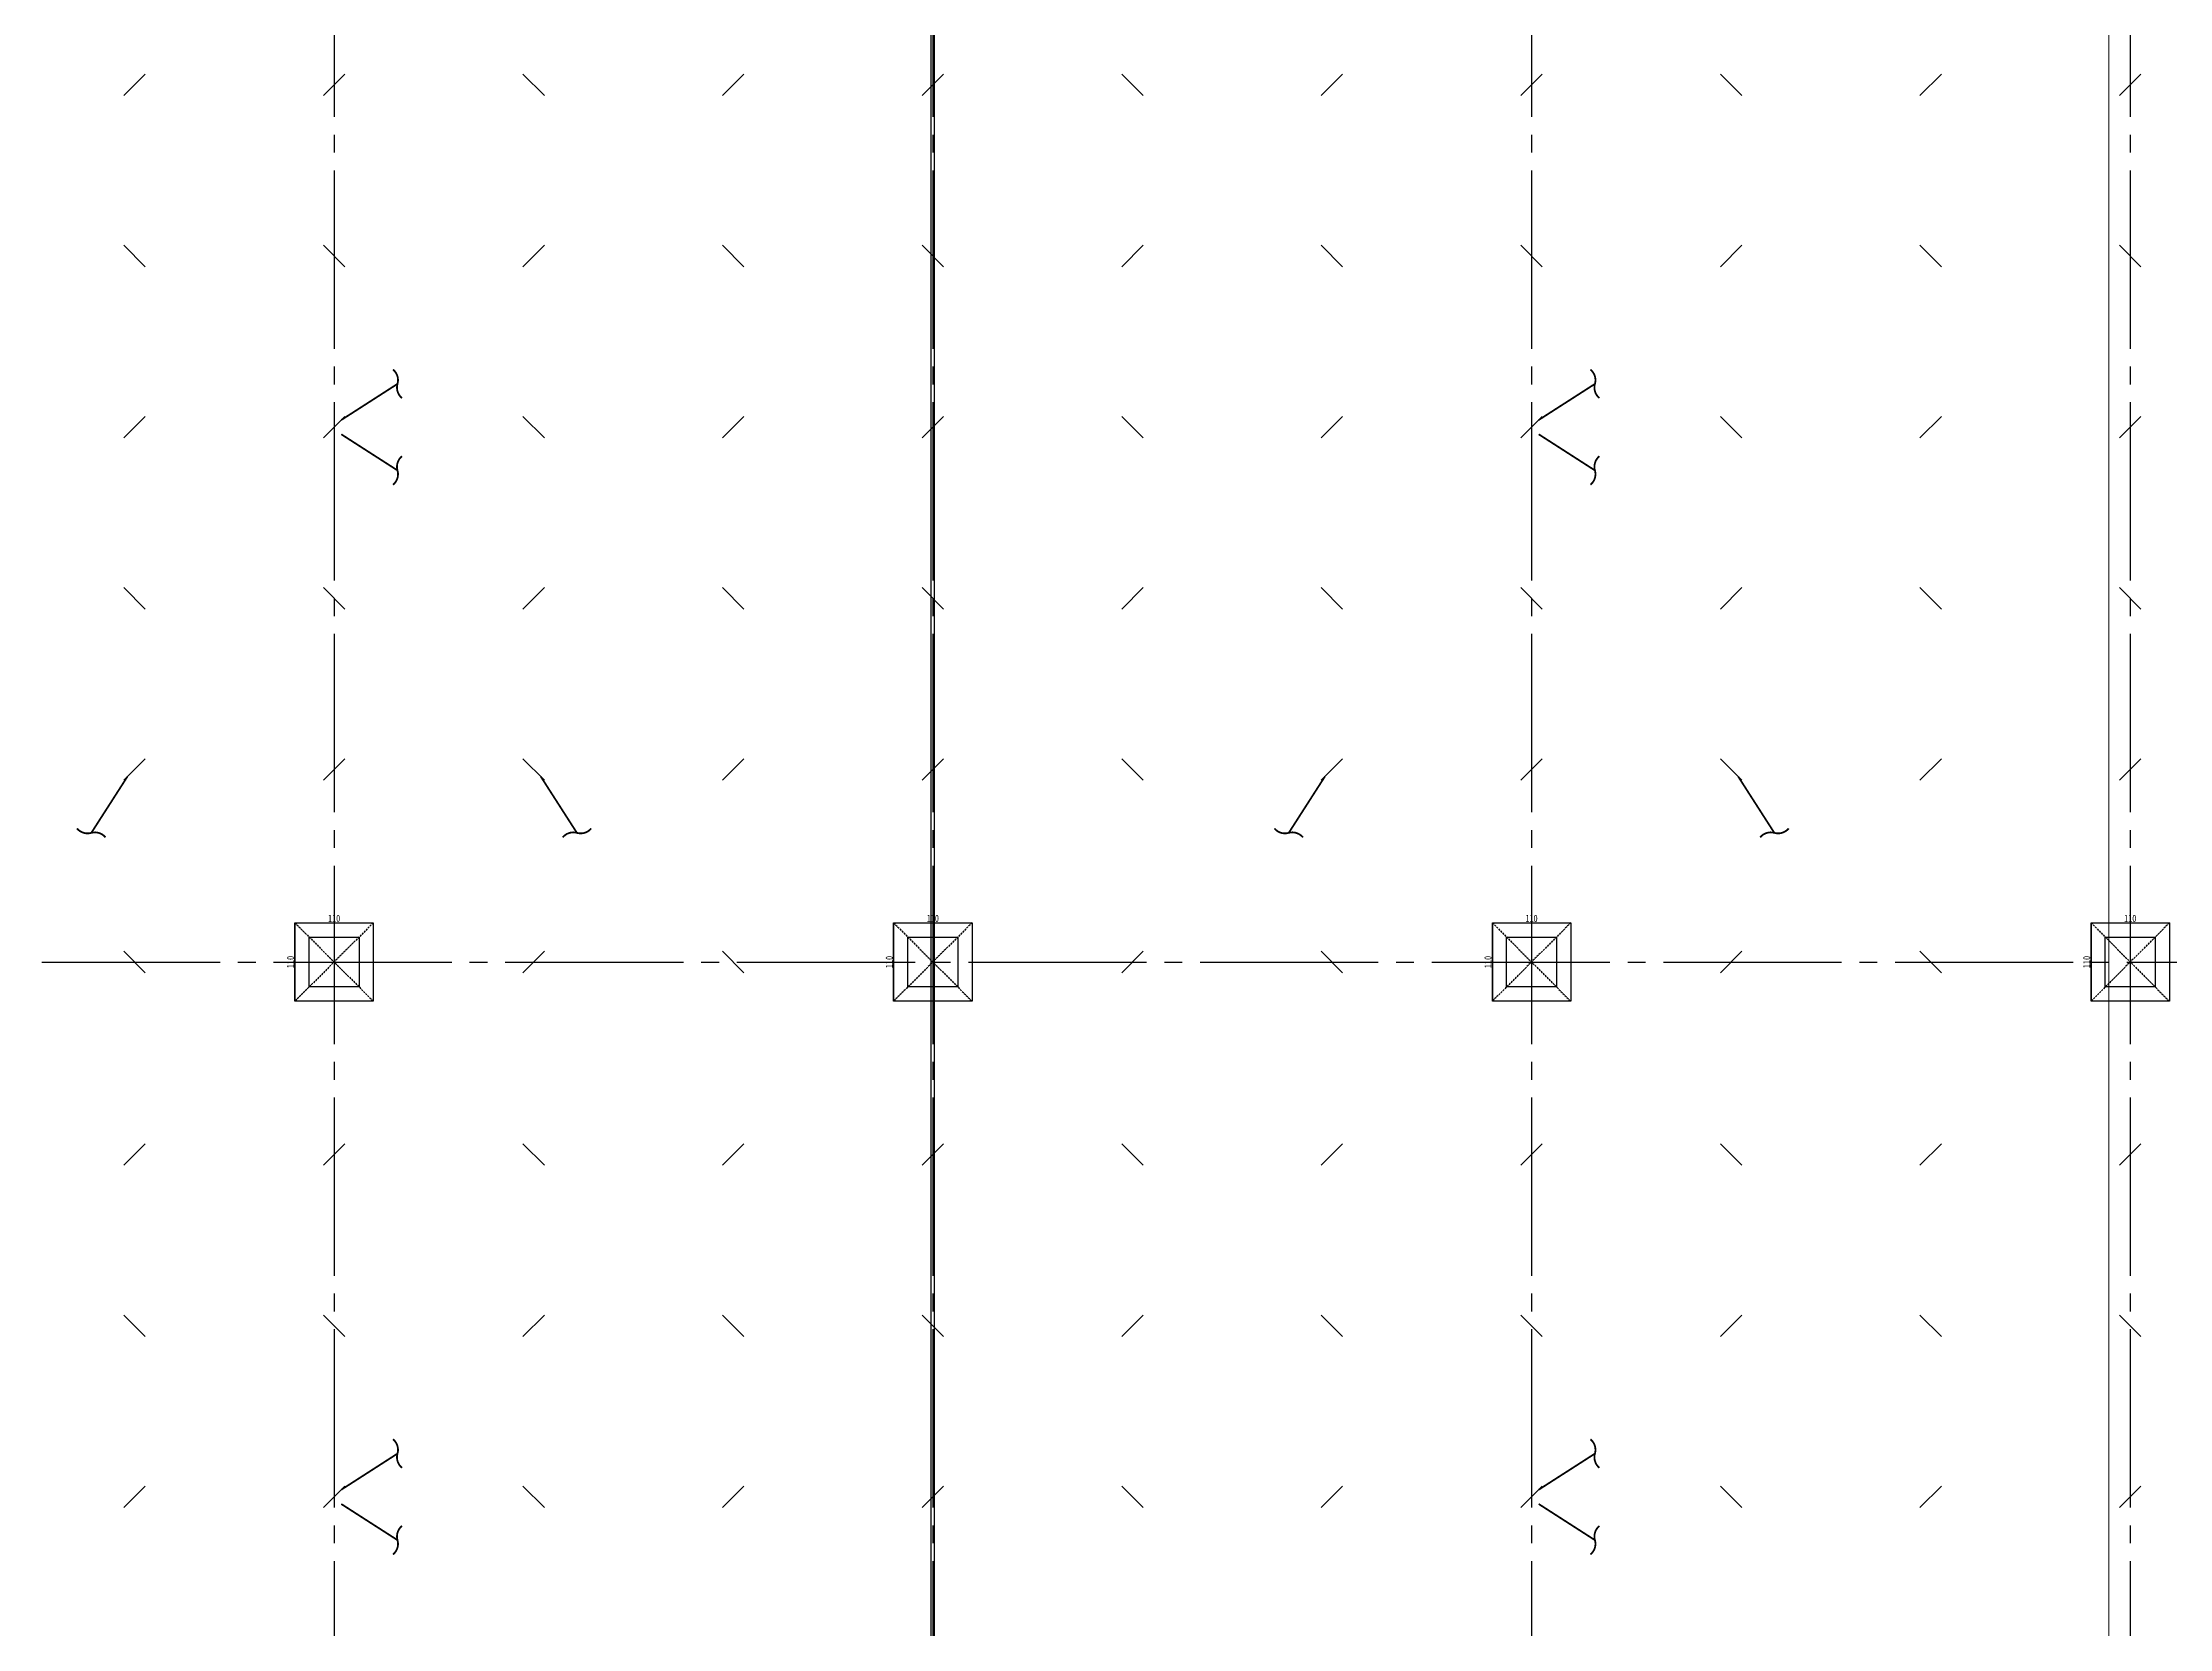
# Model space of a CAD drawing. Header units: millimetres. Extents: x -960 to 39633, y -720 to 12125.
# Drawn here: x 6431 to 9415, y 2065 to 4289 of the extents above; entities that cross this region are included whole.
import ezdxf

# ---------------------------------------------------------------- set-up
doc = ezdxf.new("R2010")
doc.units = ezdxf.units.MM
doc.header["$LTSCALE"] = 100
for name, pattern in [('X-S-FAB-L05$0$COL-CEN-LIN', [3.25, 2.5, -0.25, 0.25, -0.25]), ('X-S-FAB-L05$0$DASHED', [0.75, 0.5, -0.25]), ('X-S-FAB-L05$0$HIDDEN', [0.4, 0.3, -0.1])]:
    doc.linetypes.add(name, pattern=pattern)
for name, color, linetype in [('0-xref', 7, 'Continuous'), ('188K-SM-03-F05-ARCH-PA-Y2257103$0$K-W-P1-3.5-非抗', 200, 'Continuous'), ('X-S-FAB-L05$0$BEAM', 8, 'Continuous'), ('X-S-FAB-L05$0$BLOCK', 8, 'Continuous'), ('X-S-FAB-L05$0$BR-D', 8, 'X-S-FAB-L05$0$DASHED'), ('X-S-FAB-L05$0$CCL', 8, 'X-S-FAB-L05$0$COL-CEN-LIN'), ('X-S-FAB-L05$0$COL', 8, 'Continuous'), ('X-S-FAB-L05$0$COL-S', 8, 'Continuous'), ('X-S-FAB-L05$0$S-FNDN', 8, 'Continuous'), ('X-S-FAB-L05$0$S-鋼柱', 8, 'Continuous'), ('X-S-FAB-L05$0$SLAB', 8, 'Continuous'), ('X-S-FAB-L05$0$斜撐', 8, 'Continuous')]:
    doc.layers.add(name, color=color, linetype=linetype)
doc.layers.add('X-S-FAB-L05$0$XREF', color=8, linetype='Continuous', lineweight=0)
doc.styles.add('X-S-FAB-L05$0$DIM', font='', dxfattribs={"width": 0.8})
doc.styles.get('X-S-FAB-L05$0$DIM').set_extended_font_data('MingLiU')
doc.dimstyles.new('X-S-FAB-L05$0$JJP_005_defpoint', dxfattribs={"dimtxt": 20, "dimasz": 0.5, "dimexe": 0.5, "dimexo": 0.5, "dimgap": 0.5, "dimtad": 1, "dimdsep": 46, "dimtxsty": 'X-S-FAB-L05$0$DIM', "dimblk": 'X-S-FAB-L05$0$_None', "dimcen": 10, "dimclrd": 256, "dimclre": 256, "dimclrt": 256, "dimadec": 0, "dimazin": 0, "dimtfac": 1, "dimtix": 1, "dimtmove": 2, "dimatfit": 3, "dimldrblk": 'X-S-FAB-L05$0$_None', "dimfxl": 0.5, "dimtolj": 1, "dimtzin": 0, "dimarcsym": 0})

# ---------------------------------------------------------------- blocks, each defined once
blk = doc.blocks.new('*D173')
at = {"layer": 'DefPoints', "lineweight": -2, "transparency": 16777216}
blk.add_line((0, 0), (110, 0), dxfattribs=at)
at = {"layer": 'DefPoints', "color": 0, "transparency": 16777216}
for p in [(0, 0), (110, 0), (110, 0)]:
    blk.add_point(p, dxfattribs=at)
at = {"layer": 'DefPoints', "transparency": 16777216, "insert": (55, 6.1), "char_height": 10, "attachment_point": 5, "style": 'X-S-FAB-L05$0$DIM'}
blk.add_mtext('\\A1;110', dxfattribs=at)
blk = doc.blocks.new('X-S-FAB-L05$0$_None')
blk = doc.blocks.new('*D174')
at = {"layer": 'DefPoints', "lineweight": -2, "transparency": 16777216}
blk.add_line((0, 0), (0, -110), dxfattribs=at)
at = {"layer": 'DefPoints', "color": 0, "transparency": 16777216}
for p in [(0, 0), (0, -110), (0, -110)]:
    blk.add_point(p, dxfattribs=at)
at = {"layer": 'DefPoints', "transparency": 16777216, "insert": (-6.1, -55), "char_height": 10, "attachment_point": 5, "rotation": 90, "style": 'X-S-FAB-L05$0$DIM'}
blk.add_mtext('\\A1;110', dxfattribs=at)
blk = doc.blocks.new('X-S-FAB-L05$0$斜撐')
at = {"layer": 'X-S-FAB-L05$0$BR-D', "const_width": 0.5}
blk.add_lwpolyline([(962.11, 215.55, -0.296213), (957.95, 215.19, 0.299957), (953.75, 214.85, 0.006918)], format="xyb", dxfattribs=at)
at = {"layer": 'X-S-FAB-L05$0$BR-D', "linetype": 'ByBlock', "const_width": 0.5}
blk.add_lwpolyline([(964.37, 197.57), (957.95, 215.19)], dxfattribs=at)
blk = doc.blocks.new('X-S-FAB-L05$0$SC1')
at = {"layer": 'DefPoints'}
blk.add_line((27925, 8342.1), (27955, 8312.1), dxfattribs=at)
blk = doc.blocks.new('X-S-FAB-L05$0$VC(C)')
at = {"layer": 'X-S-FAB-L05$0$S-鋼柱', "rotation": 90}
for p in [(14887.1, -23710), (15167.1, -23710), (15727.1, -23710), (16007.1, -23710), (16567.1, -23710), (16847.1, -23710), (17407.1, -23710), (17687.1, -23710), (15447.1, -23950), (16287.1, -23950), (17127.1, -23950), (14887.1, -24190), (15167.1, -24190), (15727.1, -24190), (16007.1, -24190), (16567.1, -24190), (16847.1, -24190), (17407.1, -24190), (17687.1, -24190), (15447.1, -24430), (16287.1, -24430), (17127.1, -24430), (14887.1, -24670), (15167.1, -24670), (15727.1, -24670), (16007.1, -24670), (16567.1, -24670), (16847.1, -24670), (17407.1, -24670), (17687.1, -24670), (15447.1, -24940), (16287.1, -24940), (17127.1, -24940), (14887.1, -25210), (15167.1, -25210), (15727.1, -25210), (16007.1, -25210), (16567.1, -25210), (16847.1, -25210), (17407.1, -25210), (17687.1, -25210), (15447.1, -25450), (16287.1, -25450), (17127.1, -25450), (14887.1, -25690), (15167.1, -25690), (15727.1, -25690), (16007.1, -25690), (16567.1, -25690), (16847.1, -25690), (17407.1, -25690), (17687.1, -25690)]:
    blk.add_blockref('X-S-FAB-L05$0$SC1', p, dxfattribs=at)
at = {"layer": 'X-S-FAB-L05$0$S-鋼柱'}
for p in [(-20820, -4097.1), (-19980, -4097.1), (-19140, -4097.1), (-21380, -4337.1), (-21100, -4337.1), (-20540, -4337.1), (-20260, -4337.1), (-19700, -4337.1), (-19420, -4337.1), (-18860, -4337.1), (-18580, -4337.1), (-20820, -4577.1), (-19980, -4577.1), (-19140, -4577.1), (-21380, -4817.1), (-21100, -4817.1), (-20540, -4817.1), (-20260, -4817.1), (-19700, -4817.1), (-19420, -4817.1), (-18860, -4817.1), (-18580, -4817.1), (-20820, -5057.1), (-19980, -5057.1), (-19140, -5057.1), (-21380, -5327.1), (-20540, -5327.1), (-19700, -5327.1), (-18860, -5327.1), (-20820, -5597.1), (-19980, -5597.1), (-19140, -5597.1), (-21380, -5837.1), (-21100, -5837.1), (-20540, -5837.1), (-20260, -5837.1), (-19700, -5837.1), (-19420, -5837.1), (-18860, -5837.1), (-18580, -5837.1), (-20820, -6077.1), (-19980, -6077.1), (-19140, -6077.1)]:
    blk.add_blockref('X-S-FAB-L05$0$SC1', p, dxfattribs=at)
at = {"layer": 'X-S-FAB-L05$0$斜撐'}
for p, xscale, yscale, zscale, rotation in [((4827.4, 8247.2), 5.000000000000002, 5.000000000000002, 5.000000000000002, 282.6853631040207), ((6507.4, 8247.2), 5.000000000000002, 5.000000000000002, 5.000000000000002, 282.6853631040207), ((4827.4, -747.2), -5, 5, 5, 257.3146368959793), ((6507.4, -747.2), -5, 5, 5, 257.3146368959793), ((2062.8, 5282.6), -5.000000000000004, 5, 5, 167.3146368959792), ((11617.2, 5282.6), 5, 5, 5, 192.6853631040206), ((3742.8, 5282.6), -5.000000000000004, 5, 5, 167.3146368959792), ((13297.2, 5282.6), 5, 5, 5, 192.6853631040206), ((4827.4, 6747.2), 5.000000000000002, 5.000000000000002, 5.000000000000002, 282.6853631040207), ((6507.4, 6747.2), 5.000000000000002, 5.000000000000002, 5.000000000000002, 282.6853631040207), ((4827.4, -2247.2), -5, 5, 5, 257.3146368959793), ((6507.4, -2247.2), -5, 5, 5, 257.3146368959793)]:
    blk.add_blockref('X-S-FAB-L05$0$斜撐', p, dxfattribs=dict(at, xscale=xscale, yscale=yscale, zscale=zscale, rotation=rotation))
blk = doc.blocks.new('X-S-FAB-L05$0$板_3_2', base_point=(11935, 9055))
at = {"layer": 'X-S-FAB-L05$0$S-FNDN', "color": 15, "lineweight": 0, "flags": 128}
blk.add_lwpolyline([(11935, 9055), (4350, 9055), (4350, 7470), (9330, 7470), (9330, -55), (11935, -55), (11935, 4530), (11070, 4530), (11070, 5003), (11935, 5003)], close=True, dxfattribs=at)
blk = doc.blocks.new('188K-SM-03-F05-ARCH-PA-Y2257103')
at = {"layer": '188K-SM-03-F05-ARCH-PA-Y2257103$0$K-W-P1-3.5-非抗'}
for p, q in [((7677.5, 732.5), (7677.5, 8265)), ((7682.5, 732.5), (7682.5, 8265))]:
    blk.add_line(p, q, dxfattribs=at)
blk = doc.blocks.new('*U58')
at = {"layer": 'DefPoints', "linetype": 'X-S-FAB-L05$0$HIDDEN', "ltscale": 0.1}
for p, q in [((110, 0), (0, -110)), ((0, 0), (110, -110))]:
    blk.add_line(p, q, dxfattribs=at)
at = {"layer": 'X-S-FAB-L05$0$COL', "ltscale": 0.1}
blk.add_lwpolyline([(0, 0), (110, 0), (110, -110), (0, -110)], close=True, dxfattribs=at)
at = {"layer": 'DefPoints'}
dim = blk.add_linear_dim(base=(0, -110), p1=(0, 0), p2=(0, -110), angle=90, dimstyle='X-S-FAB-L05$0$JJP_005_defpoint', override={"dimtxt": 10}, dxfattribs=at)
dim.commit()
dim.dimension.update_dxf_attribs({"geometry": '*D174', "text_midpoint": (-6.067, -55)})
dim = blk.add_linear_dim(base=(110, 0), p1=(0, 0), p2=(110, 0), dimstyle='X-S-FAB-L05$0$JJP_005_defpoint', override={"dimtxt": 10}, dxfattribs=at)
dim.commit()
dim.dimension.update_dxf_attribs({"geometry": '*D173', "text_midpoint": (55, 6.067)})
blk = doc.blocks.new('X-S-FAB-L05$0$FAB2-L05')
at = {"layer": 'X-S-FAB-L05$0$CCL'}
for p, q in [((-19320, 11005), (-19320, 0)), ((-18480, 11005), (-18480, 0)), ((-17640, 11005), (-17640, 0)), ((-16800, 11005), (-16800, 0)), ((-26880, 3720), (1210, 3720))]:
    blk.add_line(p, q, dxfattribs=at)
at = {"layer": 'X-S-FAB-L05$0$COL-S'}
for points in [[(-19355, 3755), (-19285, 3755), (-19285, 3685), (-19355, 3685)], [(-18515, 3755), (-18445, 3755), (-18445, 3685), (-18515, 3685)], [(-17675, 3755), (-17605, 3755), (-17605, 3685), (-17675, 3685)], [(-16835, 3755), (-16765, 3755), (-16765, 3685), (-16835, 3685)]]:
    blk.add_lwpolyline(points, close=True, dxfattribs=at)
at = {"layer": 'X-S-FAB-L05$0$BEAM'}
for p in [(-19375, 3775), (-18535, 3775), (-17695, 3775), (-16855, 3775)]:
    blk.add_blockref('*U58', p, dxfattribs=at)
blk = doc.blocks.new('X-S-FAB-L05')
at = {"layer": 'X-S-FAB-L05$0$COL-S'}
for points in [[(6805, 3035), (6875, 3035), (6875, 2965), (6805, 2965)], [(7645, 3035), (7715, 3035), (7715, 2965), (7645, 2965)], [(8485, 3035), (8555, 3035), (8555, 2965), (8485, 2965)], [(9325, 3035), (9395, 3035), (9395, 2965), (9325, 2965)]]:
    blk.add_lwpolyline(points, close=True, dxfattribs=at)
at = {"layer": 'X-S-FAB-L05$0$BEAM'}
for p in [(6785, 3055), (7625, 3055), (8465, 3055), (9305, 3055)]:
    blk.add_blockref('*U58', p, dxfattribs=at)
at = {"layer": 'X-S-FAB-L05$0$BLOCK'}
blk.add_blockref('X-S-FAB-L05$0$FAB2-L05', (26160, -720), dxfattribs=at)
at = {"layer": 'X-S-FAB-L05$0$SLAB', "color": 15, "lineweight": 0}
blk.add_blockref('X-S-FAB-L05$0$板_3_2', (11935, 9055), dxfattribs=at)
at = {"layer": 'X-S-FAB-L05$0$XREF'}
blk.add_blockref('X-S-FAB-L05$0$VC(C)', (0, 0), dxfattribs=at)

msp = doc.modelspace()

# ---------------------------------------------------------------- block references
msp.add_blockref('188K-SM-03-F05-ARCH-PA-Y2257103', (0, 0))
at = {"layer": '0-xref'}
msp.add_blockref('X-S-FAB-L05', (0, 0), dxfattribs=at)

doc.saveas('drawing.dxf')
